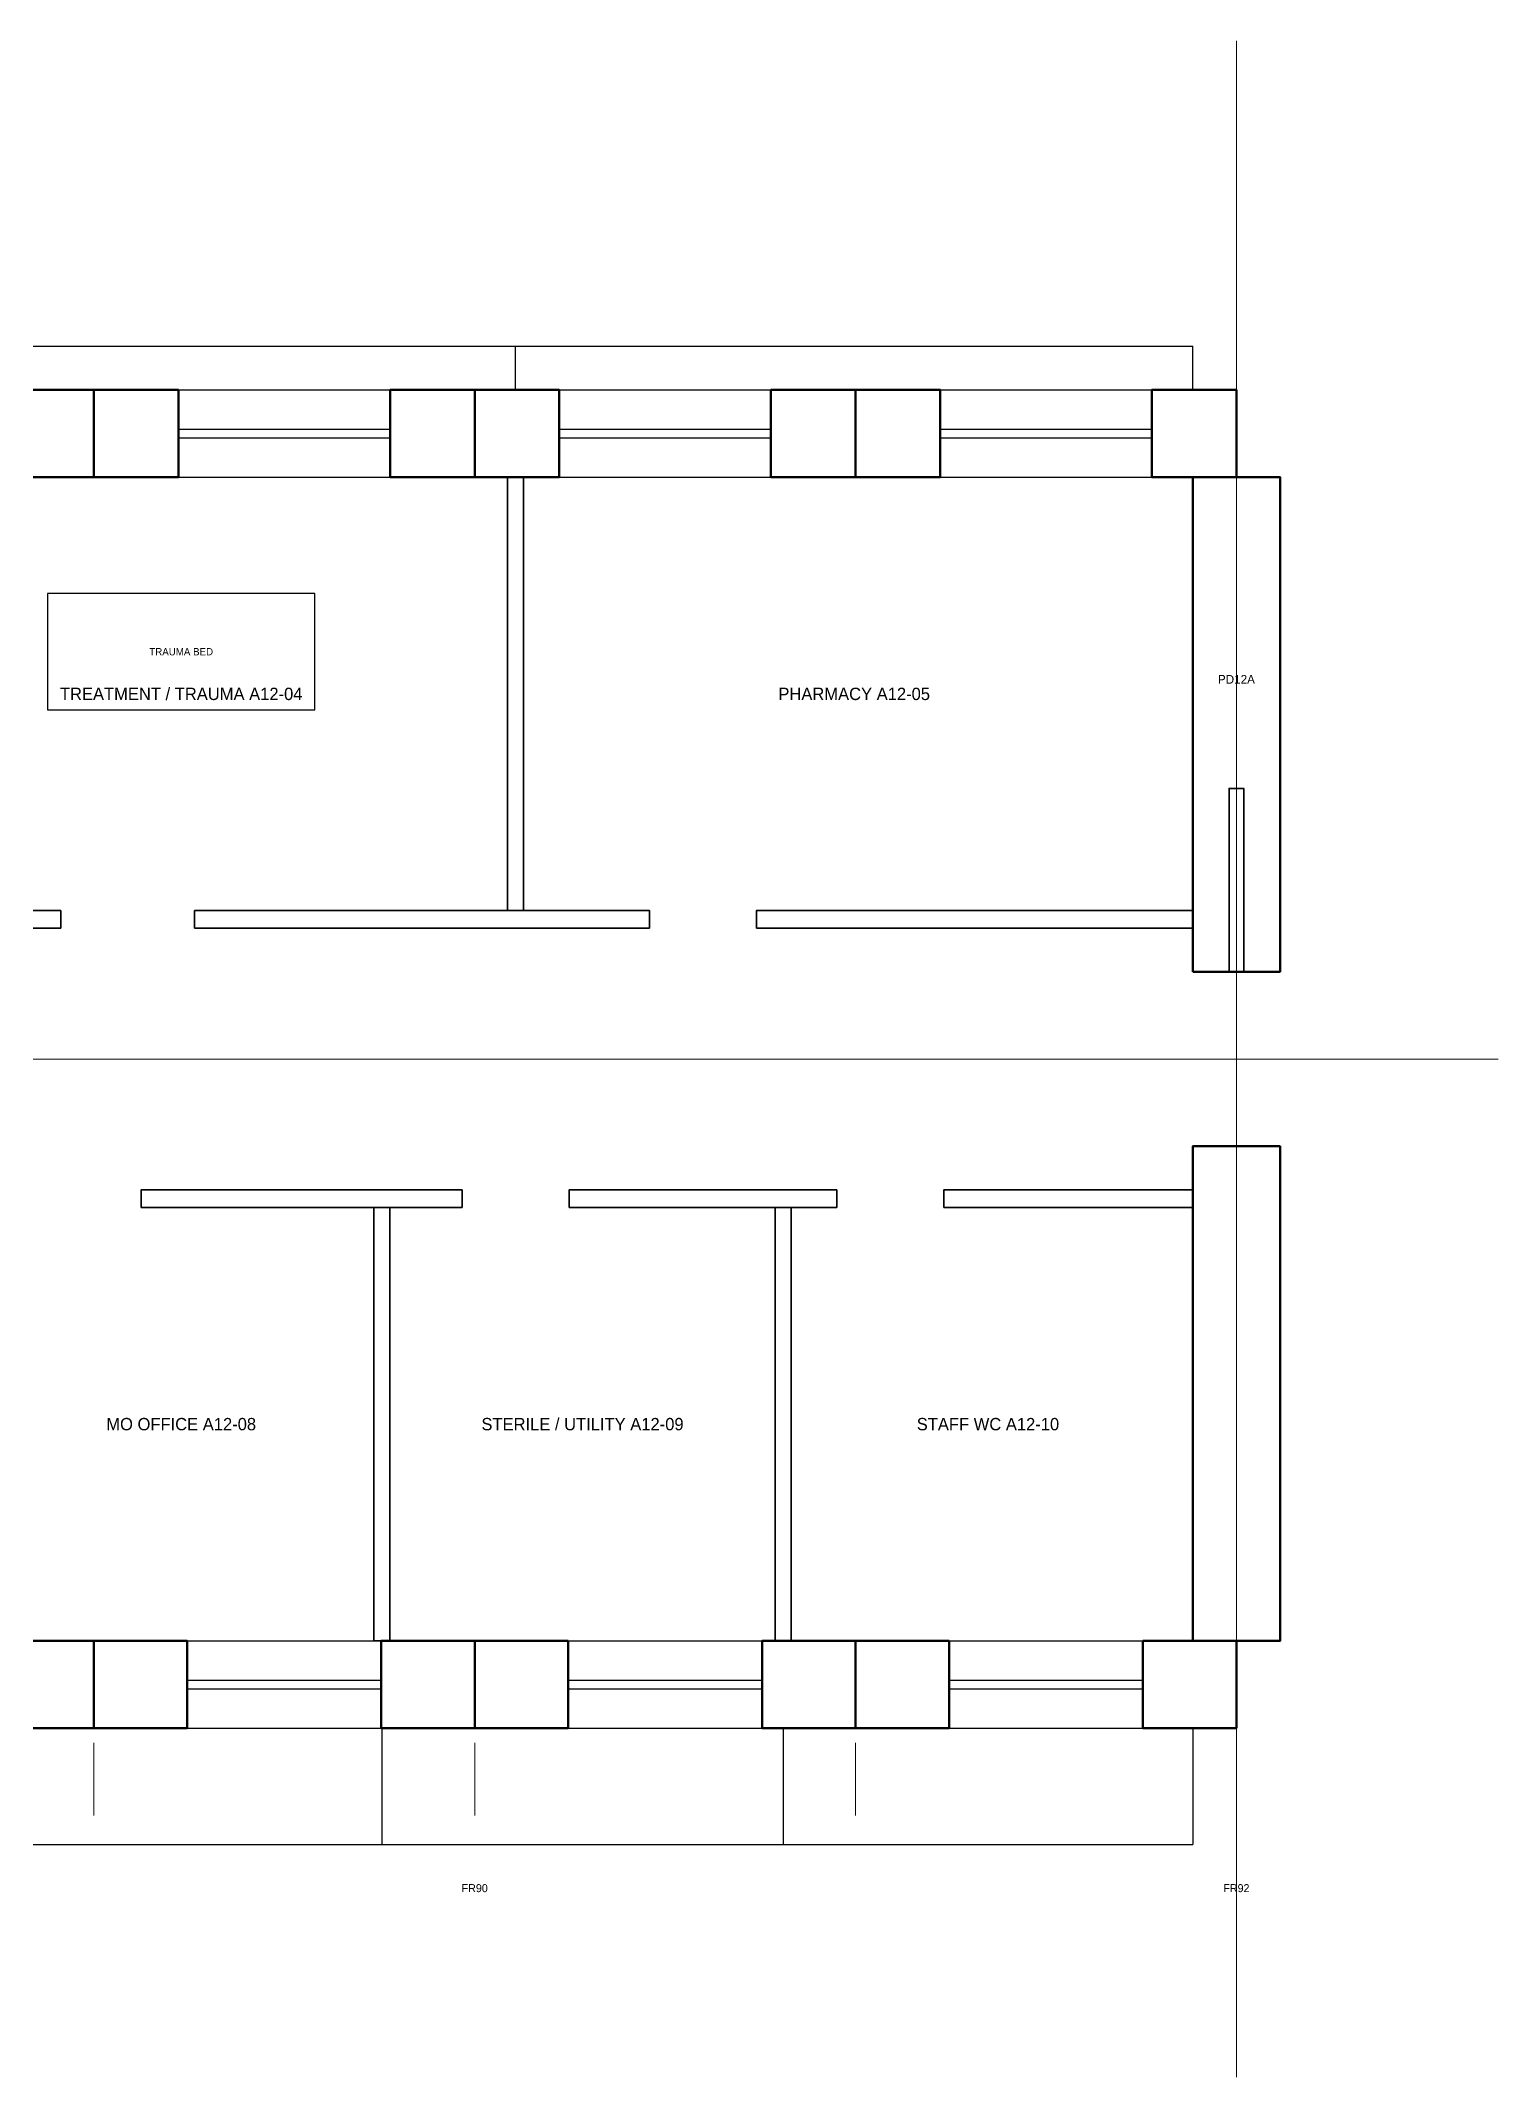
# Model space of a CAD drawing. Header units: millimetres. Extents: x 0 to 254927, y -7000 to 7000.
# Drawn here: x 244908 to 254927, y -7000 to 7000 of the extents above; entities that cross this region are included whole.
import ezdxf
from ezdxf.enums import TextEntityAlignment as Align

# ---------------------------------------------------------------- set-up
doc = ezdxf.new("R2010")
doc.units = ezdxf.units.MM
doc.linetypes.add('CENTER', pattern=[5.08, 3.175, -0.635, 0.635, -0.635])
doc.linetypes.add('DASHED', pattern=[1.524, 1.27, -0.254])
for name, color, linetype, lineweight in [('A-ANNO-DIMS', 2, 'CONTINUOUS', 18), ('A-ANNO-NOTE', 7, 'CONTINUOUS', 18), ('A-ANNO-TEXT', 7, 'CONTINUOUS', 25), ('A-CNTR', 9, 'CENTER', 13), ('A-DOOR-PRES', 1, 'CONTINUOUS', 35), ('A-EQPM', 30, 'CONTINUOUS', 25), ('A-GLAZ', 5, 'CONTINUOUS', 25), ('A-GRID', 9, 'CENTER', 18), ('A-HIDN', 8, 'DASHED', 18), ('A-WALL', 7, 'CONTINUOUS', 35), ('A-WALL-BHD', 7, 'CONTINUOUS', 50), ('A-WALL-PRHU', 7, 'CONTINUOUS', 70)]:
    doc.layers.add(name, color=color, linetype=linetype, lineweight=lineweight)
doc.styles.add('OpenSansCondensed-Light', font='OpenSansCondensed-Light.ttf')
doc.dimstyles.new('EZDXF', dxfattribs={"dimtxt": 0.25, "dimasz": 0.175, "dimexe": 0.375, "dimexo": 0.125, "dimgap": 0.1, "dimtad": 1, "dimlfac": 100, "dimzin": 12, "dimdsep": 46, "dimtxsty": 'OpenSansCondensed-Light', "dimblk": 'ARCHTICK', "dimcen": 2.5, "dimazin": 3, "dimtfac": 0.5, "dimtmove": 2, "dimatfit": 3})

# ---------------------------------------------------------------- blocks, each defined once
blk = doc.blocks.new('_ARCHTICK')
at = {"color": 0, "linetype": 'BYBLOCK', "const_width": 0.15}
blk.add_lwpolyline([(-0.5, -0.5), (0.5, 0.5)], dxfattribs=at)

msp = doc.modelspace()

# ---------------------------------------------------------------- linework, layer by layer
at = {"layer": 'A-ANNO-DIMS'}
for p, q in [((245273.43065, -4700), (245273.43065, -5200)), ((247891.42453, -4700), (247891.42453, -5200)), ((250509.41841, -4700), (250509.41841, -5200)), ((253127.41229, -4700), (253127.41229, -5200))]:
    msp.add_line(p, q, dxfattribs=at)
at = {"layer": 'A-CNTR'}
msp.add_line((0, 0), (254927.41229, 0), dxfattribs=at)
at = {"layer": 'A-DOOR-PRES'}
for p, q in [((252827.41229, 600), (253427.41229, 600)), ((252827.41229, -600), (253427.41229, -600))]:
    msp.add_line(p, q, dxfattribs=at)
msp.add_lwpolyline([(253077.41229, 600), (253177.41229, 600), (253177.41229, 1860), (253077.41229, 1860)], close=True, dxfattribs=at)
at = {"layer": 'A-EQPM'}
msp.add_lwpolyline([(244954.29221, 2400), (246793.37655, 2400), (246793.37655, 3200), (244954.29221, 3200)], close=True, dxfattribs=at)
at = {"layer": 'A-GLAZ'}
for p, q in [((245855.15486, 4600), (247309.70032, 4600)), ((248473.14874, 4600), (249927.6942, 4600)), ((251091.14262, 4600), (252545.68808, 4600)), ((245855.15486, 4330), (247309.70032, 4330)), ((245855.15486, 4270), (247309.70032, 4270)), ((248473.14874, 4330), (249927.6942, 4330)), ((248473.14874, 4270), (249927.6942, 4270)), ((251091.14262, 4330), (252545.68808, 4330)), ((251091.14262, 4270), (252545.68808, 4270)), ((245855.15486, 4000), (247309.70032, 4000)), ((248473.14874, 4000), (249927.6942, 4000)), ((251091.14262, 4000), (252545.68808, 4000)), ((245915.76093, -4000), (247249.09426, -4000)), ((248533.7548, -4000), (249867.08814, -4000)), ((251151.74868, -4000), (252485.08201, -4000)), ((245915.76093, -4270), (247249.09426, -4270)), ((245915.76093, -4330), (247249.09426, -4330)), ((248533.7548, -4270), (249867.08814, -4270)), ((248533.7548, -4330), (249867.08814, -4330)), ((251151.74868, -4270), (252485.08201, -4270)), ((251151.74868, -4330), (252485.08201, -4330)), ((245915.76093, -4600), (247249.09426, -4600)), ((248533.7548, -4600), (249867.08814, -4600)), ((251151.74868, -4600), (252485.08201, -4600))]:
    msp.add_line(p, q, dxfattribs=at)
at = {"layer": 'A-GRID'}
msp.add_line((253127.41229, -7000), (253127.41229, 7000), dxfattribs=at)
at = {"layer": 'A-HIDN'}
msp.add_line((253127.41229, -600), (253127.41229, 600), dxfattribs=at)
at = {"layer": 'A-WALL'}
for points in [[(248117.51728, 1020), (248227.86234, 1020), (248227.86234, 4000), (248117.51728, 4000)], [(242379.57412, 900), (245046.24642, 900), (245046.24642, 1020), (242379.57412, 1020)], [(245965.7886, 900), (249092.23198, 900), (249092.23198, 1020), (245965.7886, 1020)], [(249827.86572, 900), (252827.41229, 900), (252827.41229, 1020), (249827.86572, 1020)], [(245597.97173, -1020), (247804.87294, -1020), (247804.87294, -900), (245597.97173, -900)], [(248540.50668, -1020), (250379.59102, -1020), (250379.59102, -900), (248540.50668, -900)], [(251115.22476, -1020), (252827.41229, -1020), (252827.41229, -900), (251115.22476, -900)], [(247197.97511, -4000), (247308.32017, -4000), (247308.32017, -1020), (247197.97511, -1020)], [(249956.60162, -4000), (250066.94669, -4000), (250066.94669, -1020), (249956.60162, -1020)]]:
    msp.add_lwpolyline(points, close=True, dxfattribs=at)
at = {"layer": 'A-WALL-BHD'}
for points in [[(252827.41229, 600), (253427.41229, 600), (253427.41229, 4000), (252827.41229, 4000)], [(252827.41229, -4000), (253427.41229, -4000), (253427.41229, -600), (252827.41229, -600)]]:
    msp.add_lwpolyline(points, close=True, dxfattribs=at)
at = {"layer": 'A-WALL-PRHU'}
for points in [[(244691.70644, 4000), (245273.43065, 4000), (245273.43065, 4600), (244691.70644, 4600)], [(245273.43065, 4000), (245855.15486, 4000), (245855.15486, 4600), (245273.43065, 4600)], [(247309.70032, 4000), (247891.42453, 4000), (247891.42453, 4600), (247309.70032, 4600)], [(247891.42453, 4000), (248473.14874, 4000), (248473.14874, 4600), (247891.42453, 4600)], [(249927.6942, 4000), (250509.41841, 4000), (250509.41841, 4600), (249927.6942, 4600)], [(250509.41841, 4000), (251091.14262, 4000), (251091.14262, 4600), (250509.41841, 4600)], [(252545.68808, 4000), (253127.41229, 4000), (253127.41229, 4600), (252545.68808, 4600)], [(244631.10038, -4600), (245273.43065, -4600), (245273.43065, -4000), (244631.10038, -4000)], [(245273.43065, -4600), (245915.76093, -4600), (245915.76093, -4000), (245273.43065, -4000)], [(247249.09426, -4600), (247891.42453, -4600), (247891.42453, -4000), (247249.09426, -4000)], [(247891.42453, -4600), (248533.7548, -4600), (248533.7548, -4000), (247891.42453, -4000)], [(249867.08814, -4600), (250509.41841, -4600), (250509.41841, -4000), (249867.08814, -4000)], [(250509.41841, -4600), (251151.74868, -4600), (251151.74868, -4000), (250509.41841, -4000)], [(252485.08201, -4600), (253127.41229, -4600), (253127.41229, -4000), (252485.08201, -4000)]]:
    msp.add_lwpolyline(points, close=True, dxfattribs=at)

# ---------------------------------------------------------------- texts
at = {"layer": 'A-ANNO-NOTE'}
for s, height, p in [('TRAUMA BED', 50, (245873.83438, 2800)), ('FR90', 55, (247891.42453, -5700)), ('FR92', 55, (253127.41229, -5700))]:
    msp.add_text(s, height=height, dxfattribs=at).set_placement(p, align=Align.MIDDLE_CENTER)
at = {"layer": 'A-ANNO-TEXT'}
for s, height, p in [('TREATMENT / TRAUMA A12-04', 85, (245873.83438, 2510)), ('PHARMACY A12-05', 85, (250500.05105, 2510)), ('PD12A', 60, (253127.41229, 2610)), ('MO OFFICE A12-08', 85, (245873.83438, -2510)), ('STERILE / UTILITY A12-09', 85, (248632.4609, -2510)), ('STAFF WC A12-10', 85, (251419.59322, -2510))]:
    msp.add_text(s, height=height, dxfattribs=at).set_placement(p, align=Align.MIDDLE_CENTER)

# ---------------------------------------------------------------- dimensions: what is measured, and where the dimension line sits
at = {"layer": 'A-ANNO-DIMS'}
for base, p1, p2 in [((243575, 4900), (243575, 4600), (248173, 4600)), ((248173, 4900), (248173, 4600), (252827.41229, 4600)), ((244495, -5400), (244495, -4600), (247253, -4600)), ((247253, -5400), (247253, -4600), (250012, -4600)), ((250012, -5400), (250012, -4600), (252827.41229, -4600))]:
    msp.add_linear_dim(base=base, p1=p1, p2=p2, dimstyle='EZDXF', dxfattribs=at).render()

doc.saveas('drawing.dxf')
